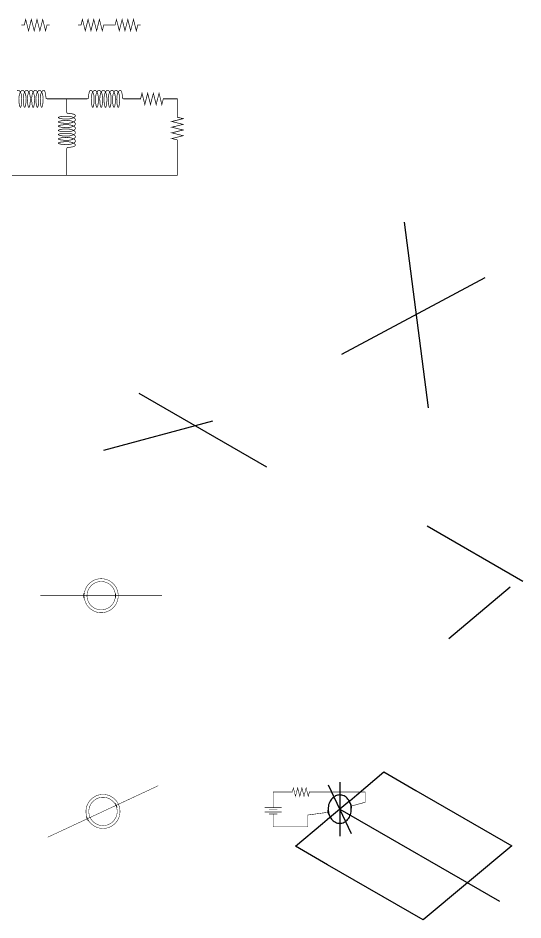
# Model space of a CAD drawing. Header units: inches. Extents: x 0 to 281, y -41 to 106.
# Drawn here: x 162.24 to 173.36, y 42.53 to 62.41 of the extents above; entities that cross this region are included whole.
import ezdxf

# ---------------------------------------------------------------- set-up
doc = ezdxf.new("R2010")
doc.units = ezdxf.units.IN
doc.header["$LTSCALE"] = 0.08
doc.header["$MEASUREMENT"] = 0

msp = doc.modelspace()

# ---------------------------------------------------------------- linework, layer by layer
at = {"const_width": 0.015}
for points in [[(162.312, 62.25), (162.375, 62.25), (162.406, 62.375), (162.469, 62.125), (162.531, 62.375), (162.594, 62.125), (162.656, 62.375), (162.719, 62.125), (162.781, 62.375), (162.844, 62.125), (162.875, 62.25), (162.938, 62.25)], [(163.562, 62.25), (163.625, 62.25), (163.656, 62.375), (163.719, 62.125), (163.781, 62.375), (163.844, 62.125), (163.906, 62.375), (163.969, 62.125), (164.031, 62.375), (164.094, 62.125), (164.125, 62.25), (164.188, 62.25)], [(164.312, 62.25), (164.375, 62.25), (164.406, 62.375), (164.469, 62.125), (164.531, 62.375), (164.594, 62.125), (164.656, 62.375), (164.719, 62.125), (164.781, 62.375), (164.844, 62.125), (164.875, 62.25), (164.938, 62.25)], [(164.875, 60.625), (164.938, 60.625), (164.969, 60.75), (165.031, 60.5), (165.094, 60.75), (165.156, 60.5), (165.219, 60.75), (165.281, 60.5), (165.344, 60.75), (165.406, 60.5), (165.438, 60.625), (165.5, 60.625)], [(165.75, 59.656), (165.75, 59.719), (165.625, 59.75), (165.875, 59.812), (165.625, 59.875), (165.875, 59.938), (165.625, 60), (165.875, 60.062), (165.625, 60.125), (165.875, 60.188), (165.75, 60.219), (165.75, 60.281)]]:
    msp.add_lwpolyline(points, dxfattribs=at)
at = {"color": 0}
for points, const_width in [([(164.188, 62.25), (164.281, 62.25), (164.312, 62.25)], 0.015), ([(162.906, 60.625), (163.719, 60.625)], 0.015), ([(163.312, 60.375), (163.312, 60.625)], 0.015), ([(164.594, 60.625), (164.875, 60.625)], 0.015), ([(165.5, 60.625), (165.75, 60.625), (165.75, 60.281)], 0.015), ([(161.25, 58.938), (165.75, 58.938), (165.75, 59.656)], 0.015), ([(163.312, 59.5), (163.312, 58.938)], 0.015), ([(162.726, 49.673), (163.682, 49.673)], 0.01), ([(162.726, 49.673), (165.413, 49.673)], 0.01), ([(165.413, 49.673), (164.394, 49.673)], 0.01), ([(162.891, 44.349), (165.327, 45.485)], 0.01), ([(165.327, 45.485), (164.404, 45.054)], 0.01), ([(162.891, 44.349), (163.758, 44.753)], 0.01)]:
    msp.add_lwpolyline(points, dxfattribs=dict(at, const_width=const_width))
for points, const_width in [([(162.906, 60.625), (162.876, 60.625, -0.404786), (162.851, 60.649, 0.017725), (162.848, 60.702, 0.035463), (162.838, 60.758, 0.074651), (162.818, 60.805, 0.26275), (162.805, 60.812, 0.198145), (162.779, 60.802, 0.098709), (162.749, 60.758, 0.05603), (162.733, 60.701, 0.042752), (162.727, 60.625, 0.017233), (162.729, 60.548, 0.02406), (162.736, 60.492, 0.054403), (162.75, 60.443, 0.30612), (162.758, 60.438, 0.30612), (162.766, 60.443, 0.054403), (162.78, 60.492, 0.02406), (162.786, 60.548, 0.017233), (162.789, 60.625, 0.042752), (162.783, 60.701, 0.05603), (162.766, 60.758, 0.098709), (162.736, 60.802, 0.198145), (162.711, 60.812, 0.198145), (162.686, 60.802, 0.098709), (162.656, 60.758, 0.05603), (162.639, 60.701, 0.042752), (162.633, 60.625, 0.017233), (162.635, 60.548, 0.02406), (162.642, 60.492, 0.054403), (162.656, 60.443, 0.30612), (162.664, 60.438, 0.30612), (162.672, 60.443, 0.054403), (162.686, 60.492, 0.02406), (162.693, 60.548, 0.017233), (162.695, 60.625, 0.042752), (162.689, 60.701, 0.05603), (162.672, 60.758, 0.098709), (162.643, 60.802, 0.198145), (162.617, 60.812, 0.198145), (162.592, 60.802, 0.098709), (162.562, 60.758, 0.05603), (162.546, 60.701, 0.042752), (162.539, 60.625, 0.017233), (162.542, 60.548, 0.02406), (162.548, 60.492, 0.054403), (162.562, 60.443, 0.30612), (162.57, 60.438, 0.30612), (162.579, 60.443, 0.054403), (162.592, 60.492, 0.02406), (162.599, 60.548, 0.017233), (162.602, 60.625, 0.042752), (162.595, 60.701, 0.05603), (162.579, 60.758, 0.098709), (162.549, 60.802, 0.198145), (162.523, 60.812, 0.198145), (162.498, 60.802, 0.098709), (162.468, 60.758, 0.05603), (162.452, 60.701, 0.042752), (162.445, 60.625, 0.017233), (162.448, 60.548, 0.02406), (162.454, 60.492, 0.054403), (162.468, 60.443, 0.30612), (162.477, 60.438, 0.30612), (162.485, 60.443, 0.054403), (162.499, 60.492, 0.02406), (162.505, 60.548, 0.017233), (162.508, 60.625, 0.042752), (162.501, 60.701, 0.05603), (162.485, 60.758, 0.098709), (162.455, 60.802, 0.198145), (162.43, 60.812, 0.198145), (162.404, 60.802, 0.098709), (162.374, 60.758, 0.05603), (162.358, 60.701, 0.042752), (162.352, 60.625, 0.017233), (162.354, 60.548, 0.02406), (162.361, 60.492, 0.054403), (162.375, 60.443, 0.30612), (162.383, 60.438, 0.30612), (162.391, 60.443, 0.054403), (162.405, 60.492, 0.02406), (162.411, 60.548, 0.017233), (162.414, 60.625, 0.042752), (162.408, 60.701, 0.05603), (162.391, 60.758, 0.098709), (162.361, 60.802, 0.198145), (162.336, 60.812, 0.198145), (162.311, 60.802, 0.098709), (162.281, 60.758, 0.05603), (162.264, 60.701, 0.042752), (162.258, 60.625, 0.017233), (162.26, 60.548, 0.02406), (162.267, 60.492, 0.054403), (162.281, 60.443, 0.30612), (162.289, 60.438, 0.30612), (162.297, 60.443, 0.054403), (162.311, 60.492, 0.02406), (162.318, 60.548, 0.017233), (162.32, 60.625, 0.042752), (162.314, 60.701, 0.05603), (162.297, 60.758, 0.098709), (162.268, 60.802, 0.198145), (162.242, 60.812, 0.198145), (162.217, 60.802, 0.098709)], 0.015), ([(164.594, 60.625), (164.564, 60.625, -0.404786), (164.539, 60.649, 0.017725), (164.535, 60.702, 0.035463), (164.525, 60.758, 0.074651), (164.506, 60.805, 0.26275), (164.492, 60.812, 0.198145), (164.467, 60.802, 0.098709), (164.437, 60.758, 0.05603), (164.421, 60.701, 0.042752), (164.414, 60.625, 0.017233), (164.417, 60.548, 0.02406), (164.423, 60.492, 0.054403), (164.437, 60.443, 0.30612), (164.445, 60.438, 0.30612), (164.454, 60.443, 0.054403), (164.467, 60.492, 0.02406), (164.474, 60.548, 0.017233), (164.477, 60.625, 0.042752), (164.47, 60.701, 0.05603), (164.454, 60.758, 0.098709), (164.424, 60.802, 0.198145), (164.398, 60.812, 0.198145), (164.373, 60.802, 0.098709), (164.343, 60.758, 0.05603), (164.327, 60.701, 0.042752), (164.32, 60.625, 0.017233), (164.323, 60.548, 0.02406), (164.329, 60.492, 0.054403), (164.343, 60.443, 0.30612), (164.352, 60.438, 0.30612), (164.36, 60.443, 0.054403), (164.374, 60.492, 0.02406), (164.38, 60.548, 0.017233), (164.383, 60.625, 0.042752), (164.376, 60.701, 0.05603), (164.36, 60.758, 0.098709), (164.33, 60.802, 0.198145), (164.305, 60.812, 0.198145), (164.279, 60.802, 0.098709), (164.249, 60.758, 0.05603), (164.233, 60.701, 0.042752), (164.227, 60.625, 0.017233), (164.229, 60.548, 0.02406), (164.236, 60.492, 0.054403), (164.25, 60.443, 0.30612), (164.258, 60.438, 0.30612), (164.266, 60.443, 0.054403), (164.28, 60.492, 0.02406), (164.286, 60.548, 0.017233), (164.289, 60.625, 0.042752), (164.283, 60.701, 0.05603), (164.266, 60.758, 0.098709), (164.236, 60.802, 0.198145), (164.211, 60.812, 0.198145), (164.186, 60.802, 0.098709), (164.156, 60.758, 0.05603), (164.139, 60.701, 0.042752), (164.133, 60.625, 0.017233), (164.135, 60.548, 0.02406), (164.142, 60.492, 0.054403), (164.156, 60.443, 0.30612), (164.164, 60.438, 0.30612), (164.172, 60.443, 0.054403), (164.186, 60.492, 0.02406), (164.193, 60.548, 0.017233), (164.195, 60.625, 0.042752), (164.189, 60.701, 0.05603), (164.172, 60.758, 0.098709), (164.143, 60.802, 0.198145), (164.117, 60.812, 0.198145), (164.092, 60.802, 0.098709), (164.062, 60.758, 0.05603), (164.046, 60.701, 0.042752), (164.039, 60.625, 0.017233), (164.042, 60.548, 0.02406), (164.048, 60.492, 0.054403), (164.062, 60.443, 0.30612), (164.07, 60.438, 0.30612), (164.079, 60.443, 0.054403), (164.092, 60.492, 0.02406), (164.099, 60.548, 0.017233), (164.102, 60.625, 0.042752), (164.095, 60.701, 0.05603), (164.079, 60.758, 0.098709), (164.049, 60.802, 0.198145), (164.023, 60.812, 0.198145), (163.998, 60.802, 0.098709), (163.968, 60.758, 0.05603), (163.952, 60.701, 0.042752), (163.945, 60.625, 0.017233), (163.948, 60.548, 0.02406), (163.954, 60.492, 0.054403), (163.968, 60.443, 0.30612), (163.977, 60.438, 0.30612), (163.985, 60.443, 0.054403), (163.999, 60.492, 0.02406), (164.005, 60.548, 0.017233), (164.008, 60.625, 0.042752), (164.001, 60.701, 0.05603), (163.985, 60.758, 0.098709), (163.955, 60.802, 0.198145), (163.93, 60.812, 0.198145), (163.904, 60.802, 0.098709), (163.874, 60.758, 0.05603), (163.858, 60.701, 0.042752), (163.852, 60.625, 0.017233), (163.854, 60.548, 0.02406), (163.861, 60.492, 0.054403), (163.875, 60.443, 0.30612), (163.883, 60.438, 0.30612), (163.891, 60.443, 0.054403), (163.905, 60.492, 0.02406), (163.911, 60.548, 0.017233), (163.914, 60.625, 0.042752), (163.908, 60.701, 0.05603), (163.891, 60.758, 0.098709), (163.861, 60.802, 0.198145), (163.836, 60.812, 0.26275), (163.822, 60.805, 0.074651), (163.803, 60.758, 0.035463), (163.793, 60.702, 0.017725), (163.789, 60.649, -0.404786), (163.764, 60.625), (163.719, 60.625)], 0.015), ([(163.312, 59.5), (163.312, 59.53, -0.404786), (163.337, 59.555, 0.017725), (163.39, 59.559, 0.035463), (163.445, 59.568, 0.074651), (163.492, 59.588, 0.26275), (163.5, 59.602, 0.198145), (163.49, 59.627, 0.098709), (163.445, 59.657, 0.05603), (163.389, 59.673, 0.042752), (163.312, 59.68, 0.017233), (163.235, 59.677, 0.02406), (163.18, 59.671, 0.054403), (163.131, 59.657, 0.30612), (163.125, 59.648, 0.30612), (163.131, 59.64, 0.054403), (163.18, 59.626, 0.02406), (163.235, 59.62, 0.017233), (163.312, 59.617, 0.042752), (163.389, 59.624, 0.05603), (163.445, 59.64, 0.098709), (163.49, 59.67, 0.198145), (163.5, 59.695, 0.198145), (163.49, 59.721, 0.098709), (163.445, 59.751, 0.05603), (163.389, 59.767, 0.042752), (163.312, 59.773, 0.017233), (163.235, 59.771, 0.02406), (163.18, 59.764, 0.054403), (163.131, 59.75, 0.30612), (163.125, 59.742, 0.30612), (163.131, 59.734, 0.054403), (163.18, 59.72, 0.02406), (163.235, 59.714, 0.017233), (163.312, 59.711, 0.042752), (163.389, 59.717, 0.05603), (163.445, 59.734, 0.098709), (163.49, 59.764, 0.198145), (163.5, 59.789, 0.198145), (163.49, 59.814, 0.098709), (163.445, 59.844, 0.05603), (163.389, 59.861, 0.042752), (163.312, 59.867, 0.017233), (163.235, 59.865, 0.02406), (163.18, 59.858, 0.054403), (163.131, 59.844, 0.30612), (163.125, 59.836, 0.30612), (163.131, 59.828, 0.054403), (163.18, 59.814, 0.02406), (163.235, 59.807, 0.017233), (163.312, 59.805, 0.042752), (163.389, 59.811, 0.05603), (163.445, 59.828, 0.098709), (163.49, 59.857, 0.198145), (163.5, 59.883, 0.198145), (163.49, 59.908, 0.098709), (163.445, 59.938, 0.05603), (163.389, 59.954, 0.042752), (163.312, 59.961, 0.017233), (163.235, 59.958, 0.02406), (163.18, 59.952, 0.054403), (163.131, 59.938, 0.30612), (163.125, 59.93, 0.30612), (163.131, 59.921, 0.054403), (163.18, 59.908, 0.02406), (163.235, 59.901, 0.017233), (163.312, 59.898, 0.042752), (163.389, 59.905, 0.05603), (163.445, 59.921, 0.098709), (163.49, 59.951, 0.198145), (163.5, 59.977, 0.198145), (163.49, 60.002, 0.098709), (163.445, 60.032, 0.05603), (163.389, 60.048, 0.042752), (163.312, 60.055, 0.017233), (163.235, 60.052, 0.02406), (163.18, 60.046, 0.054403), (163.131, 60.032, 0.30612), (163.125, 60.023, 0.30612), (163.131, 60.015, 0.054403), (163.18, 60.001, 0.02406), (163.235, 59.995, 0.017233), (163.312, 59.992, 0.042752), (163.389, 59.999, 0.05603), (163.445, 60.015, 0.098709), (163.49, 60.045, 0.198145), (163.5, 60.07, 0.198145), (163.49, 60.096, 0.098709), (163.445, 60.126, 0.05603), (163.389, 60.142, 0.042752), (163.312, 60.148, 0.017233), (163.235, 60.146, 0.02406), (163.18, 60.139, 0.054403), (163.131, 60.125, 0.30612), (163.125, 60.117, 0.30612), (163.131, 60.109, 0.054403), (163.18, 60.095, 0.02406), (163.235, 60.089, 0.017233), (163.312, 60.086, 0.042752), (163.389, 60.092, 0.05603), (163.445, 60.109, 0.098709), (163.49, 60.139, 0.198145), (163.5, 60.164, 0.198145), (163.49, 60.189, 0.098709), (163.445, 60.219, 0.05603), (163.389, 60.236, 0.042752), (163.312, 60.242, 0.017233), (163.235, 60.24, 0.02406), (163.18, 60.233, 0.054403), (163.131, 60.219, 0.30612), (163.125, 60.211, 0.30612), (163.131, 60.203, 0.054403), (163.18, 60.189, 0.02406), (163.235, 60.182, 0.017233), (163.312, 60.18, 0.042752), (163.389, 60.186, 0.05603), (163.445, 60.203, 0.098709), (163.49, 60.232, 0.198145), (163.5, 60.258, 0.26275), (163.492, 60.271, 0.074651), (163.445, 60.291, 0.035463), (163.39, 60.301, 0.017725), (163.337, 60.304, -0.404786), (163.312, 60.329), (163.312, 60.375)], 0.015), ([(163.686, 49.73, 0.036555), (163.682, 49.673, 0.098491)], 0.01), ([(164.39, 49.617, 0.043661), (164.394, 49.673, 0.043661), (164.39, 49.73, 0.098491)], 0.01), ([(163.682, 49.673, 0.036555), (163.686, 49.617, 0.098491)], 0.01), ([(164.423, 45.001, 0.043661), (164.404, 45.054, 0.043661), (164.375, 45.103, 0.098491)], 0.01), ([(163.738, 44.806, 0.036555), (163.758, 44.753, 0.098491)], 0.01), ([(163.758, 44.753, 0.036555), (163.786, 44.704, 0.098491)], 0.01)]:
    msp.add_lwpolyline(points, format="xyb", dxfattribs=dict(at, const_width=const_width))
for points in [[(171.281, 53.812), (170.75, 57.906)], [(169.375, 55), (172.531, 56.688)], [(164.901, 54.137), (167.715, 52.512)], [(164.125, 52.883), (166.528, 53.527)], [(171.732, 48.733), (173.084, 49.867)], [(169.545, 45.153), (169.054, 44.741)]]:
    msp.add_lwpolyline(points, dxfattribs=at)
at = {"color": 8}
msp.add_lwpolyline([(171.251, 51.212), (173.362, 49.993)], dxfattribs=at)
at = {"color": 8, "const_width": 0.01}
for points in [[(164.445, 49.673, 0.098491), (164.416, 49.817, 0.098491), (164.335, 49.939, 0.098491), (164.213, 50.02, 0.098491), (164.07, 50.048, 0.098491), (163.926, 50.02, 0.098491), (163.804, 49.939, 0.098491), (163.723, 49.817, 0.098491), (163.695, 49.673, 0.098491), (163.723, 49.53, 0.098491), (163.804, 49.408, 0.098491), (163.926, 49.327, 0.098491), (164.07, 49.298, 0.098491), (164.213, 49.327, 0.098491), (164.335, 49.408, 0.098491), (164.416, 49.53, 0.098491)], [(164.07, 49.361, 0.098491), (164.189, 49.385, 0.098491), (164.291, 49.452, 0.098491), (164.358, 49.554, 0.098491), (164.382, 49.673, 0.098491), (164.358, 49.793, 0.098491), (164.291, 49.894, 0.098491), (164.189, 49.962, 0.098491), (164.07, 49.986, 0.098491), (163.95, 49.962, 0.098491), (163.849, 49.894, 0.098491), (163.781, 49.793, 0.098491), (163.757, 49.673, 0.098491), (163.781, 49.554, 0.098491), (163.849, 49.452, 0.098491), (163.95, 49.385, 0.098491)], [(164.484, 44.917, 0.098491), (164.456, 45.061, 0.098491), (164.374, 45.182, 0.098491), (164.253, 45.264, 0.098491), (164.109, 45.292, 0.098491), (163.966, 45.264, 0.098491), (163.844, 45.182, 0.098491), (163.763, 45.061, 0.098491), (163.734, 44.917, 0.098491), (163.763, 44.774, 0.098491), (163.844, 44.652, 0.098491), (163.966, 44.571, 0.098491), (164.109, 44.542, 0.098491), (164.253, 44.571, 0.098491), (164.374, 44.652, 0.098491), (164.456, 44.774, 0.098491)], [(164.109, 44.605, 0.098491), (164.229, 44.628, 0.098491), (164.33, 44.696, 0.098491), (164.398, 44.797, 0.098491), (164.422, 44.917, 0.098491), (164.398, 45.037, 0.098491), (164.33, 45.138, 0.098491), (164.229, 45.206, 0.098491), (164.109, 45.23, 0.098491), (163.99, 45.206, 0.098491), (163.888, 45.138, 0.098491), (163.821, 45.037, 0.098491), (163.797, 44.917, 0.098491), (163.821, 44.797, 0.098491), (163.888, 44.696, 0.098491), (163.99, 44.628, 0.098491)]]:
    msp.add_lwpolyline(points, format="xyb", close=True, dxfattribs=at)
for points in [[(169.545, 45.153), (169.702, 45.285), (170.3, 45.787), (171.004, 45.381), (173.115, 44.162), (172.14, 43.344), (171.165, 42.526), (169.054, 43.744), (168.35, 44.151), (168.949, 44.653), (169.05, 44.738), (169.054, 44.741)], [(169.325, 45.562), (169.325, 44.375)], [(169.074, 45.507), (169.576, 44.431)], [(169.325, 44.969), (172.843, 42.937)]]:
    msp.add_lwpolyline(points)
at = {"color": 8, "const_width": 0.012}
for points in [[(169.755, 45.345), (169.117, 45.345), (168.703, 45.345), (168.656, 45.345), (168.632, 45.251), (168.585, 45.438), (168.538, 45.251), (168.492, 45.438), (168.445, 45.251), (168.398, 45.438), (168.351, 45.251), (168.304, 45.438), (168.281, 45.345), (168.234, 45.345), (167.859, 45.345), (167.859, 45.063), (167.859, 45)], [(169.79, 45.345), (169.886, 45.345), (169.886, 45.119), (169.588, 45.039)], [(167.671, 45), (168.046, 45)], [(167.765, 44.953), (167.953, 44.953)], [(167.671, 44.906), (168.046, 44.906)], [(167.765, 44.859), (167.953, 44.859)], [(169.063, 44.898), (168.623, 44.839), (168.623, 44.578), (167.859, 44.578)], [(168.623, 44.578), (167.859, 44.578), (167.859, 44.859)], [(167.859, 44.859), (167.859, 44.812)]]:
    msp.add_lwpolyline(points, dxfattribs=at)
at = {"color": 0}
for points in [[(169.184, 45.229, 0.052492), (169.145, 45.19, 0.089852), (169.09, 45.091, 0.081654), (169.07, 44.969, 0.081654), (169.09, 44.846, 0.089852), (169.145, 44.748, 0.104546), (169.23, 44.679, 0.11799), (169.325, 44.656, 0.11799), (169.42, 44.679, 0.017555), (169.436, 44.688, 0.089852)], [(169.325, 45.281, 0.11799), (169.23, 45.259, 0.017555), (169.214, 45.25, 0.089852)], [(169.466, 44.709, 0.052492), (169.506, 44.748, 0.089852), (169.56, 44.846, 0.081654), (169.58, 44.969, 0.081654), (169.56, 45.091, 0.089852), (169.506, 45.19, 0.104546), (169.42, 45.259, 0.11799), (169.325, 45.281, 0.11799)], [(169.466, 44.709, 0.052492), (169.506, 44.748, 0.089852), (169.56, 44.846, 0.081654), (169.58, 44.969, 0.081654), (169.56, 45.091, 0.089852), (169.506, 45.19, 0.104546), (169.42, 45.259, 0.11799), (169.325, 45.281, 0.11799)]]:
    msp.add_lwpolyline(points, format="xyb", dxfattribs=at)
at = {"color": 8, "const_width": 0.012}
for points in [[(169.057, 44.95, 0.062231), (169.075, 44.848)], [(169.575, 45.088, -0.076696), (169.593, 44.988)]]:
    msp.add_lwpolyline(points, format="xyb", dxfattribs=at)

doc.saveas('drawing.dxf')
